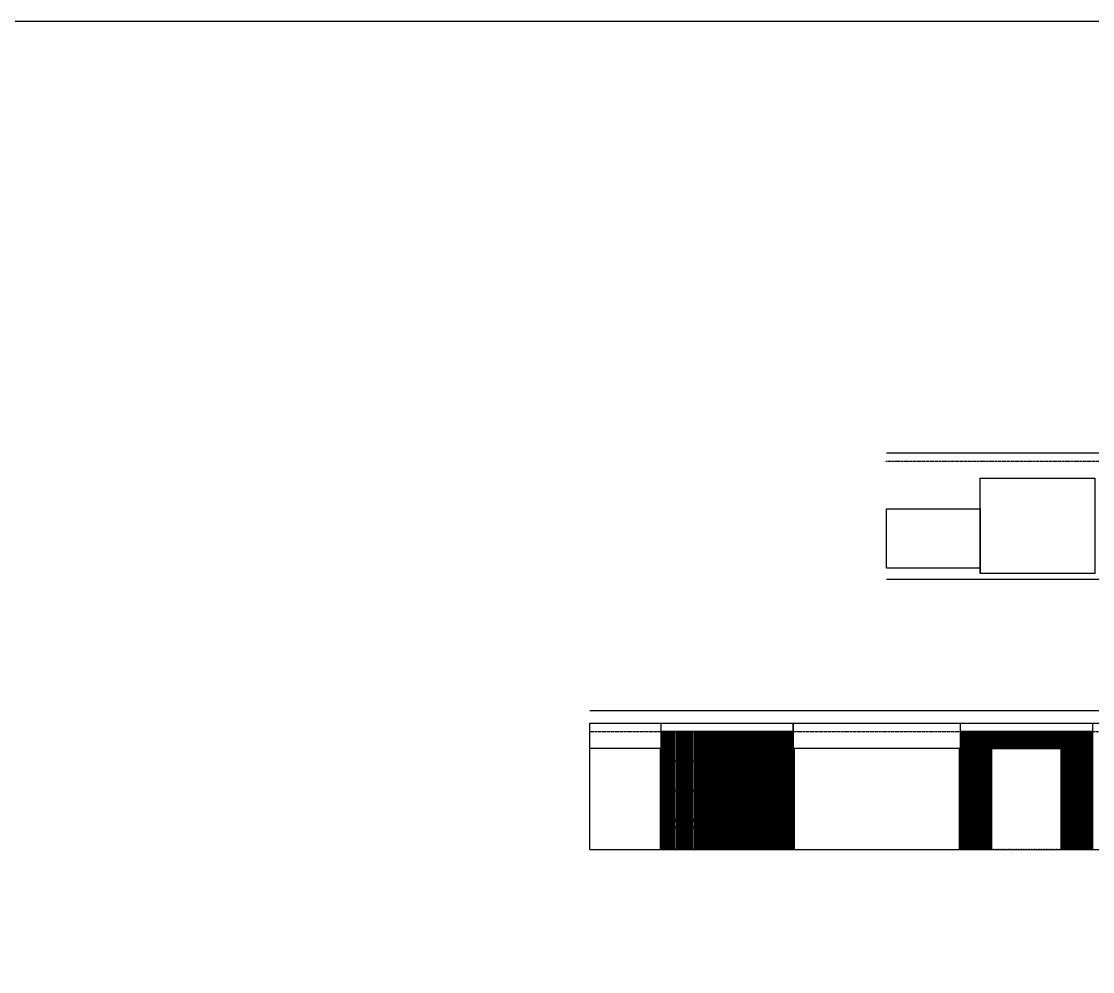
# Model space of a CAD drawing. Header units: millimetres. Extents: x 132785 to 150483, y 90225 to 103753.
# Drawn here: x 143259 to 147080, y 97038 to 100424 of the extents above; entities that cross this region are included whole.
import ezdxf

# ---------------------------------------------------------------- set-up
doc = ezdxf.new("R2010")
doc.units = ezdxf.units.MM
doc.linetypes.add('DOT', pattern=[6.35, 0, -6.35])

# ---------------------------------------------------------------- blocks, each defined once
blk = doc.blocks.new('jıo')
at = {"color": 44}
for p, q in [((145541.2, 98569.7), (145541.2, 98989.7)), ((145544.2, 98569.7), (145544.2, 98989.7))]:
    blk.add_line(p, q, dxfattribs=at)
at = {"color": 252}
for p, q in [((145544.2, 98885.7), (145550.2, 98885.7)), ((145544.2, 98883.7), (145550.2, 98883.7)), ((145553.2, 98885.7), (145559.2, 98885.7)), ((145553.2, 98883.7), (145559.2, 98883.7)), ((145562.2, 98885.7), (145568.2, 98885.7)), ((145562.2, 98883.7), (145568.2, 98883.7)), ((145571.2, 98885.7), (145577.2, 98885.7)), ((145571.2, 98883.7), (145577.2, 98883.7)), ((145580.2, 98885.7), (145586.2, 98885.7)), ((145580.2, 98883.7), (145586.2, 98883.7)), ((145589.2, 98885.7), (145595.2, 98885.7)), ((145589.2, 98883.7), (145595.2, 98883.7)), ((145598.2, 98885.7), (145604.2, 98885.7)), ((145598.2, 98883.7), (145604.2, 98883.7)), ((145607.2, 98885.7), (145613.2, 98885.7)), ((145607.2, 98883.7), (145613.2, 98883.7)), ((145616.2, 98885.7), (145622.2, 98885.7)), ((145616.2, 98883.7), (145622.2, 98883.7)), ((145625.2, 98885.7), (145631.2, 98885.7)), ((145625.2, 98883.7), (145631.2, 98883.7)), ((145634.2, 98885.7), (145640.2, 98885.7)), ((145634.2, 98883.7), (145640.2, 98883.7)), ((145643.2, 98885.7), (145649.2, 98885.7)), ((145643.2, 98883.7), (145649.2, 98883.7)), ((145652.2, 98885.7), (145658.2, 98885.7)), ((145652.2, 98883.7), (145658.2, 98883.7)), ((145661.2, 98885.7), (145667.2, 98885.7)), ((145661.2, 98883.7), (145667.2, 98883.7)), ((145670.2, 98885.7), (145676.2, 98885.7)), ((145670.2, 98883.7), (145676.2, 98883.7)), ((145679.2, 98885.7), (145685.2, 98885.7)), ((145679.2, 98883.7), (145685.2, 98883.7)), ((145688.2, 98885.7), (145694.2, 98885.7)), ((145688.2, 98883.7), (145694.2, 98883.7)), ((145697.2, 98885.7), (145703.2, 98885.7)), ((145697.2, 98883.7), (145703.2, 98883.7)), ((145706.2, 98885.7), (145712.2, 98885.7)), ((145706.2, 98883.7), (145712.2, 98883.7)), ((145715.2, 98885.7), (145721.2, 98885.7)), ((145715.2, 98883.7), (145721.2, 98883.7)), ((145724.2, 98885.7), (145730.2, 98885.7)), ((145724.2, 98883.7), (145730.2, 98883.7)), ((145733.2, 98885.7), (145739.2, 98885.7)), ((145733.2, 98883.7), (145739.2, 98883.7)), ((145742.2, 98885.7), (145748.2, 98885.7)), ((145742.2, 98883.7), (145748.2, 98883.7)), ((145751.2, 98885.7), (145757.2, 98885.7)), ((145751.2, 98883.7), (145757.2, 98883.7)), ((145760.2, 98885.7), (145766.2, 98885.7)), ((145760.2, 98883.7), (145766.2, 98883.7)), ((145769.2, 98885.7), (145775.2, 98885.7)), ((145769.2, 98883.7), (145775.2, 98883.7)), ((145778.2, 98885.7), (145784.2, 98885.7)), ((145778.2, 98883.7), (145784.2, 98883.7)), ((145787.2, 98885.7), (145793.2, 98885.7)), ((145787.2, 98883.7), (145793.2, 98883.7)), ((145796.2, 98885.7), (145802.2, 98885.7)), ((145796.2, 98883.7), (145802.2, 98883.7)), ((145805.2, 98885.7), (145811.2, 98885.7)), ((145805.2, 98883.7), (145811.2, 98883.7)), ((145814.2, 98885.7), (145820.2, 98885.7)), ((145814.2, 98883.7), (145820.2, 98883.7)), ((145823.2, 98885.7), (145829.2, 98885.7)), ((145823.2, 98883.7), (145829.2, 98883.7)), ((145832.2, 98885.7), (145838.2, 98885.7)), ((145832.2, 98883.7), (145838.2, 98883.7)), ((145841.2, 98885.7), (145847.2, 98885.7)), ((145841.2, 98883.7), (145847.2, 98883.7)), ((145850.2, 98885.7), (145856.2, 98885.7)), ((145850.2, 98883.7), (145856.2, 98883.7)), ((145859.2, 98885.7), (145865.2, 98885.7)), ((145859.2, 98883.7), (145865.2, 98883.7)), ((145868.2, 98885.7), (145874.2, 98885.7)), ((145868.2, 98883.7), (145874.2, 98883.7)), ((145877.2, 98885.7), (145883.2, 98885.7)), ((145877.2, 98883.7), (145883.2, 98883.7)), ((145886.2, 98885.7), (145892.2, 98885.7)), ((145886.2, 98883.7), (145892.2, 98883.7)), ((145895.2, 98885.7), (145901.2, 98885.7)), ((145895.2, 98883.7), (145901.2, 98883.7)), ((145904.2, 98885.7), (145910.2, 98885.7)), ((145904.2, 98883.7), (145910.2, 98883.7)), ((145913.2, 98885.7), (145919.2, 98885.7)), ((145913.2, 98883.7), (145919.2, 98883.7)), ((145922.2, 98885.7), (145928.2, 98885.7)), ((145922.2, 98883.7), (145928.2, 98883.7)), ((145931.2, 98885.7), (145937.2, 98885.7)), ((145931.2, 98883.7), (145937.2, 98883.7)), ((145940.2, 98885.7), (145946.2, 98885.7)), ((145940.2, 98883.7), (145946.2, 98883.7)), ((145949.2, 98885.7), (145955.2, 98885.7)), ((145949.2, 98883.7), (145955.2, 98883.7)), ((145958.2, 98885.7), (145964.2, 98885.7)), ((145958.2, 98883.7), (145964.2, 98883.7)), ((145967.2, 98885.7), (145973.2, 98885.7)), ((145967.2, 98883.7), (145973.2, 98883.7)), ((145976.2, 98885.7), (145982.2, 98885.7)), ((145976.2, 98883.7), (145982.2, 98883.7)), ((145985.2, 98885.7), (145991.2, 98885.7)), ((145985.2, 98883.7), (145991.2, 98883.7)), ((145994.2, 98885.7), (146000.2, 98885.7)), ((145994.2, 98883.7), (146000.2, 98883.7)), ((146003.2, 98885.7), (146009.2, 98885.7)), ((146003.2, 98883.7), (146009.2, 98883.7)), ((145544.2, 98780.7), (145550.2, 98780.7)), ((145544.2, 98778.7), (145550.2, 98778.7)), ((145553.2, 98780.7), (145559.2, 98780.7)), ((145553.2, 98778.7), (145559.2, 98778.7)), ((145562.2, 98780.7), (145568.2, 98780.7)), ((145562.2, 98778.7), (145568.2, 98778.7)), ((145571.2, 98780.7), (145577.2, 98780.7)), ((145571.2, 98778.7), (145577.2, 98778.7)), ((145580.2, 98780.7), (145586.2, 98780.7)), ((145580.2, 98778.7), (145586.2, 98778.7)), ((145589.2, 98780.7), (145595.2, 98780.7)), ((145589.2, 98778.7), (145595.2, 98778.7)), ((145598.2, 98780.7), (145604.2, 98780.7)), ((145598.2, 98778.7), (145604.2, 98778.7)), ((145607.2, 98780.7), (145613.2, 98780.7)), ((145607.2, 98778.7), (145613.2, 98778.7)), ((145616.2, 98780.7), (145622.2, 98780.7)), ((145616.2, 98778.7), (145622.2, 98778.7)), ((145625.2, 98780.7), (145631.2, 98780.7)), ((145625.2, 98778.7), (145631.2, 98778.7)), ((145634.2, 98780.7), (145640.2, 98780.7)), ((145634.2, 98778.7), (145640.2, 98778.7)), ((145643.2, 98780.7), (145649.2, 98780.7)), ((145643.2, 98778.7), (145649.2, 98778.7)), ((145652.2, 98780.7), (145658.2, 98780.7)), ((145652.2, 98778.7), (145658.2, 98778.7)), ((145661.2, 98780.7), (145667.2, 98780.7)), ((145661.2, 98778.7), (145667.2, 98778.7)), ((145670.2, 98780.7), (145676.2, 98780.7)), ((145670.2, 98778.7), (145676.2, 98778.7)), ((145679.2, 98780.7), (145685.2, 98780.7)), ((145679.2, 98778.7), (145685.2, 98778.7)), ((145688.2, 98780.7), (145694.2, 98780.7)), ((145688.2, 98778.7), (145694.2, 98778.7)), ((145697.2, 98780.7), (145703.2, 98780.7)), ((145697.2, 98778.7), (145703.2, 98778.7)), ((145706.2, 98780.7), (145712.2, 98780.7)), ((145706.2, 98778.7), (145712.2, 98778.7)), ((145715.2, 98780.7), (145721.2, 98780.7)), ((145715.2, 98778.7), (145721.2, 98778.7)), ((145724.2, 98780.7), (145730.2, 98780.7)), ((145724.2, 98778.7), (145730.2, 98778.7)), ((145733.2, 98780.7), (145739.2, 98780.7)), ((145733.2, 98778.7), (145739.2, 98778.7)), ((145742.2, 98780.7), (145748.2, 98780.7)), ((145742.2, 98778.7), (145748.2, 98778.7)), ((145751.2, 98780.7), (145757.2, 98780.7)), ((145751.2, 98778.7), (145757.2, 98778.7)), ((145760.2, 98780.7), (145766.2, 98780.7)), ((145760.2, 98778.7), (145766.2, 98778.7)), ((145769.2, 98780.7), (145775.2, 98780.7)), ((145769.2, 98778.7), (145775.2, 98778.7)), ((145778.2, 98780.7), (145784.2, 98780.7)), ((145778.2, 98778.7), (145784.2, 98778.7)), ((145787.2, 98780.7), (145793.2, 98780.7)), ((145787.2, 98778.7), (145793.2, 98778.7)), ((145796.2, 98780.7), (145802.2, 98780.7)), ((145796.2, 98778.7), (145802.2, 98778.7)), ((145805.2, 98780.7), (145811.2, 98780.7)), ((145805.2, 98778.7), (145811.2, 98778.7)), ((145814.2, 98780.7), (145820.2, 98780.7)), ((145814.2, 98778.7), (145820.2, 98778.7)), ((145823.2, 98780.7), (145829.2, 98780.7)), ((145823.2, 98778.7), (145829.2, 98778.7)), ((145832.2, 98780.7), (145838.2, 98780.7)), ((145832.2, 98778.7), (145838.2, 98778.7)), ((145841.2, 98780.7), (145847.2, 98780.7)), ((145841.2, 98778.7), (145847.2, 98778.7)), ((145850.2, 98780.7), (145856.2, 98780.7)), ((145850.2, 98778.7), (145856.2, 98778.7)), ((145859.2, 98780.7), (145865.2, 98780.7)), ((145859.2, 98778.7), (145865.2, 98778.7)), ((145868.2, 98780.7), (145874.2, 98780.7)), ((145868.2, 98778.7), (145874.2, 98778.7)), ((145877.2, 98780.7), (145883.2, 98780.7)), ((145877.2, 98778.7), (145883.2, 98778.7)), ((145886.2, 98780.7), (145892.2, 98780.7)), ((145886.2, 98778.7), (145892.2, 98778.7)), ((145895.2, 98780.7), (145901.2, 98780.7)), ((145895.2, 98778.7), (145901.2, 98778.7)), ((145904.2, 98780.7), (145910.2, 98780.7)), ((145904.2, 98778.7), (145910.2, 98778.7)), ((145913.2, 98780.7), (145919.2, 98780.7)), ((145913.2, 98778.7), (145919.2, 98778.7)), ((145922.2, 98780.7), (145928.2, 98780.7)), ((145922.2, 98778.7), (145928.2, 98778.7)), ((145931.2, 98780.7), (145937.2, 98780.7)), ((145931.2, 98778.7), (145937.2, 98778.7)), ((145940.2, 98780.7), (145946.2, 98780.7)), ((145940.2, 98778.7), (145946.2, 98778.7)), ((145949.2, 98780.7), (145955.2, 98780.7)), ((145949.2, 98778.7), (145955.2, 98778.7)), ((145958.2, 98780.7), (145964.2, 98780.7)), ((145958.2, 98778.7), (145964.2, 98778.7)), ((145967.2, 98780.7), (145973.2, 98780.7)), ((145967.2, 98778.7), (145973.2, 98778.7)), ((145976.2, 98780.7), (145982.2, 98780.7)), ((145976.2, 98778.7), (145982.2, 98778.7)), ((145985.2, 98780.7), (145991.2, 98780.7)), ((145985.2, 98778.7), (145991.2, 98778.7)), ((145994.2, 98780.7), (146000.2, 98780.7)), ((145994.2, 98778.7), (146000.2, 98778.7)), ((146003.2, 98780.7), (146009.2, 98780.7)), ((146003.2, 98778.7), (146009.2, 98778.7)), ((145544.2, 98675.7), (145550.2, 98675.7)), ((145544.2, 98673.7), (145550.2, 98673.7)), ((145553.2, 98675.7), (145559.2, 98675.7)), ((145553.2, 98673.7), (145559.2, 98673.7)), ((145562.2, 98675.7), (145568.2, 98675.7)), ((145562.2, 98673.7), (145568.2, 98673.7)), ((145571.2, 98675.7), (145577.2, 98675.7)), ((145571.2, 98673.7), (145577.2, 98673.7)), ((145580.2, 98675.7), (145586.2, 98675.7)), ((145580.2, 98673.7), (145586.2, 98673.7)), ((145589.2, 98675.7), (145595.2, 98675.7)), ((145589.2, 98673.7), (145595.2, 98673.7)), ((145598.2, 98675.7), (145604.2, 98675.7)), ((145598.2, 98673.7), (145604.2, 98673.7)), ((145607.2, 98675.7), (145613.2, 98675.7)), ((145607.2, 98673.7), (145613.2, 98673.7)), ((145616.2, 98675.7), (145622.2, 98675.7)), ((145616.2, 98673.7), (145622.2, 98673.7)), ((145625.2, 98675.7), (145631.2, 98675.7)), ((145625.2, 98673.7), (145631.2, 98673.7)), ((145634.2, 98675.7), (145640.2, 98675.7)), ((145634.2, 98673.7), (145640.2, 98673.7)), ((145643.2, 98675.7), (145649.2, 98675.7)), ((145643.2, 98673.7), (145649.2, 98673.7)), ((145652.2, 98675.7), (145658.2, 98675.7)), ((145652.2, 98673.7), (145658.2, 98673.7)), ((145661.2, 98675.7), (145667.2, 98675.7)), ((145661.2, 98673.7), (145667.2, 98673.7)), ((145670.2, 98675.7), (145676.2, 98675.7)), ((145670.2, 98673.7), (145676.2, 98673.7)), ((145679.2, 98675.7), (145685.2, 98675.7)), ((145679.2, 98673.7), (145685.2, 98673.7)), ((145688.2, 98675.7), (145694.2, 98675.7)), ((145688.2, 98673.7), (145694.2, 98673.7)), ((145697.2, 98675.7), (145703.2, 98675.7)), ((145697.2, 98673.7), (145703.2, 98673.7)), ((145706.2, 98675.7), (145712.2, 98675.7)), ((145706.2, 98673.7), (145712.2, 98673.7)), ((145715.2, 98675.7), (145721.2, 98675.7)), ((145715.2, 98673.7), (145721.2, 98673.7)), ((145724.2, 98675.7), (145730.2, 98675.7)), ((145724.2, 98673.7), (145730.2, 98673.7)), ((145733.2, 98675.7), (145739.2, 98675.7)), ((145733.2, 98673.7), (145739.2, 98673.7)), ((145742.2, 98675.7), (145748.2, 98675.7)), ((145742.2, 98673.7), (145748.2, 98673.7)), ((145751.2, 98675.7), (145757.2, 98675.7)), ((145751.2, 98673.7), (145757.2, 98673.7)), ((145760.2, 98675.7), (145766.2, 98675.7)), ((145760.2, 98673.7), (145766.2, 98673.7)), ((145769.2, 98675.7), (145775.2, 98675.7)), ((145769.2, 98673.7), (145775.2, 98673.7)), ((145778.2, 98675.7), (145784.2, 98675.7)), ((145778.2, 98673.7), (145784.2, 98673.7)), ((145787.2, 98675.7), (145793.2, 98675.7)), ((145787.2, 98673.7), (145793.2, 98673.7)), ((145796.2, 98675.7), (145802.2, 98675.7)), ((145796.2, 98673.7), (145802.2, 98673.7)), ((145805.2, 98675.7), (145811.2, 98675.7)), ((145805.2, 98673.7), (145811.2, 98673.7)), ((145814.2, 98675.7), (145820.2, 98675.7)), ((145814.2, 98673.7), (145820.2, 98673.7)), ((145823.2, 98675.7), (145829.2, 98675.7)), ((145823.2, 98673.7), (145829.2, 98673.7)), ((145832.2, 98675.7), (145838.2, 98675.7)), ((145832.2, 98673.7), (145838.2, 98673.7)), ((145841.2, 98675.7), (145847.2, 98675.7)), ((145841.2, 98673.7), (145847.2, 98673.7)), ((145850.2, 98675.7), (145856.2, 98675.7)), ((145850.2, 98673.7), (145856.2, 98673.7)), ((145859.2, 98675.7), (145865.2, 98675.7)), ((145859.2, 98673.7), (145865.2, 98673.7)), ((145868.2, 98675.7), (145874.2, 98675.7)), ((145868.2, 98673.7), (145874.2, 98673.7)), ((145877.2, 98675.7), (145883.2, 98675.7)), ((145877.2, 98673.7), (145883.2, 98673.7)), ((145886.2, 98675.7), (145892.2, 98675.7)), ((145886.2, 98673.7), (145892.2, 98673.7)), ((145895.2, 98675.7), (145901.2, 98675.7)), ((145895.2, 98673.7), (145901.2, 98673.7)), ((145904.2, 98675.7), (145910.2, 98675.7)), ((145904.2, 98673.7), (145910.2, 98673.7)), ((145913.2, 98675.7), (145919.2, 98675.7)), ((145913.2, 98673.7), (145919.2, 98673.7)), ((145922.2, 98675.7), (145928.2, 98675.7)), ((145922.2, 98673.7), (145928.2, 98673.7)), ((145931.2, 98675.7), (145937.2, 98675.7)), ((145931.2, 98673.7), (145937.2, 98673.7)), ((145940.2, 98675.7), (145946.2, 98675.7)), ((145940.2, 98673.7), (145946.2, 98673.7)), ((145949.2, 98675.7), (145955.2, 98675.7)), ((145949.2, 98673.7), (145955.2, 98673.7)), ((145958.2, 98675.7), (145964.2, 98675.7)), ((145958.2, 98673.7), (145964.2, 98673.7)), ((145967.2, 98675.7), (145973.2, 98675.7)), ((145967.2, 98673.7), (145973.2, 98673.7)), ((145976.2, 98675.7), (145982.2, 98675.7)), ((145976.2, 98673.7), (145982.2, 98673.7)), ((145985.2, 98675.7), (145991.2, 98675.7)), ((145985.2, 98673.7), (145991.2, 98673.7)), ((145994.2, 98675.7), (146000.2, 98675.7)), ((145994.2, 98673.7), (146000.2, 98673.7)), ((146003.2, 98675.7), (146009.2, 98675.7)), ((146003.2, 98673.7), (146009.2, 98673.7))]:
    blk.add_line(p, q, dxfattribs=at)
at = {"color": 44}
for points in [[(145541.2, 99019.7), (146012.2, 99019.7), (146012.2, 98989.7), (145541.2, 98989.7)], [(145541.2, 98989.7), (145544.2, 98989.7), (145544.2, 98569.7), (145541.2, 98569.7)], [(145550.2, 98989.7), (145553.2, 98989.7), (145553.2, 98569.7), (145550.2, 98569.7)], [(145559.2, 98989.7), (145562.2, 98989.7), (145562.2, 98569.7), (145559.2, 98569.7)], [(145568.2, 98989.7), (145571.2, 98989.7), (145571.2, 98569.7), (145568.2, 98569.7)], [(145577.2, 98989.7), (145580.2, 98989.7), (145580.2, 98569.7), (145577.2, 98569.7)], [(145586.2, 98989.7), (145589.2, 98989.7), (145589.2, 98569.7), (145586.2, 98569.7)], [(145595.2, 98989.7), (145598.2, 98989.7), (145598.2, 98569.7), (145595.2, 98569.7)], [(145604.2, 98989.7), (145607.2, 98989.7), (145607.2, 98569.7), (145604.2, 98569.7)], [(145613.2, 98989.7), (145616.2, 98989.7), (145616.2, 98569.7), (145613.2, 98569.7)], [(145622.2, 98989.7), (145625.2, 98989.7), (145625.2, 98569.7), (145622.2, 98569.7)], [(145631.2, 98989.7), (145634.2, 98989.7), (145634.2, 98569.7), (145631.2, 98569.7)], [(145640.2, 98989.7), (145643.2, 98989.7), (145643.2, 98569.7), (145640.2, 98569.7)], [(145649.2, 98989.7), (145652.2, 98989.7), (145652.2, 98569.7), (145649.2, 98569.7)], [(145658.2, 98989.7), (145661.2, 98989.7), (145661.2, 98569.7), (145658.2, 98569.7)], [(145667.2, 98989.7), (145670.2, 98989.7), (145670.2, 98569.7), (145667.2, 98569.7)], [(145676.2, 98989.7), (145679.2, 98989.7), (145679.2, 98569.7), (145676.2, 98569.7)], [(145685.2, 98989.7), (145688.2, 98989.7), (145688.2, 98569.7), (145685.2, 98569.7)], [(145694.2, 98989.7), (145697.2, 98989.7), (145697.2, 98569.7), (145694.2, 98569.7)], [(145703.2, 98989.7), (145706.2, 98989.7), (145706.2, 98569.7), (145703.2, 98569.7)], [(145712.2, 98989.7), (145715.2, 98989.7), (145715.2, 98569.7), (145712.2, 98569.7)], [(145721.2, 98989.7), (145724.2, 98989.7), (145724.2, 98569.7), (145721.2, 98569.7)], [(145730.2, 98989.7), (145733.2, 98989.7), (145733.2, 98569.7), (145730.2, 98569.7)], [(145739.2, 98989.7), (145742.2, 98989.7), (145742.2, 98569.7), (145739.2, 98569.7)], [(145748.2, 98989.7), (145751.2, 98989.7), (145751.2, 98569.7), (145748.2, 98569.7)], [(145757.2, 98989.7), (145760.2, 98989.7), (145760.2, 98569.7), (145757.2, 98569.7)], [(145766.2, 98989.7), (145769.2, 98989.7), (145769.2, 98569.7), (145766.2, 98569.7)], [(145784.2, 98989.7), (145787.2, 98989.7), (145787.2, 98569.7), (145784.2, 98569.7)], [(145793.2, 98989.7), (145796.2, 98989.7), (145796.2, 98569.7), (145793.2, 98569.7)], [(145802.2, 98989.7), (145805.2, 98989.7), (145805.2, 98569.7), (145802.2, 98569.7)], [(145811.2, 98989.7), (145814.2, 98989.7), (145814.2, 98569.7), (145811.2, 98569.7)], [(145820.2, 98989.7), (145823.2, 98989.7), (145823.2, 98569.7), (145820.2, 98569.7)], [(145829.2, 98989.7), (145832.2, 98989.7), (145832.2, 98569.7), (145829.2, 98569.7)], [(145838.2, 98989.7), (145841.2, 98989.7), (145841.2, 98569.7), (145838.2, 98569.7)], [(145847.2, 98989.7), (145850.2, 98989.7), (145850.2, 98569.7), (145847.2, 98569.7)], [(145856.2, 98989.7), (145859.2, 98989.7), (145859.2, 98569.7), (145856.2, 98569.7)], [(145865.2, 98989.7), (145868.2, 98989.7), (145868.2, 98569.7), (145865.2, 98569.7)], [(145874.2, 98989.7), (145877.2, 98989.7), (145877.2, 98569.7), (145874.2, 98569.7)], [(145883.2, 98989.7), (145886.2, 98989.7), (145886.2, 98569.7), (145883.2, 98569.7)], [(145892.2, 98989.7), (145895.2, 98989.7), (145895.2, 98569.7), (145892.2, 98569.7)], [(145901.2, 98989.7), (145904.2, 98989.7), (145904.2, 98569.7), (145901.2, 98569.7)], [(145910.2, 98989.7), (145913.2, 98989.7), (145913.2, 98569.7), (145910.2, 98569.7)], [(145919.2, 98989.7), (145922.2, 98989.7), (145922.2, 98569.7), (145919.2, 98569.7)], [(145928.2, 98989.7), (145931.2, 98989.7), (145931.2, 98569.7), (145928.2, 98569.7)], [(145937.2, 98989.7), (145940.2, 98989.7), (145940.2, 98569.7), (145937.2, 98569.7)], [(145946.2, 98989.7), (145949.2, 98989.7), (145949.2, 98569.7), (145946.2, 98569.7)], [(145955.2, 98989.7), (145958.2, 98989.7), (145958.2, 98569.7), (145955.2, 98569.7)], [(145964.2, 98989.7), (145967.2, 98989.7), (145967.2, 98569.7), (145964.2, 98569.7)], [(145973.2, 98989.7), (145976.2, 98989.7), (145976.2, 98569.7), (145973.2, 98569.7)], [(145982.2, 98989.7), (145985.2, 98989.7), (145985.2, 98569.7), (145982.2, 98569.7)], [(145991.2, 98989.7), (145994.2, 98989.7), (145994.2, 98569.7), (145991.2, 98569.7)], [(146000.2, 98989.7), (146003.2, 98989.7), (146003.2, 98569.7), (146000.2, 98569.7)], [(146009.2, 98989.7), (146012.2, 98989.7), (146012.2, 98569.7), (146009.2, 98569.7)]]:
    blk.add_lwpolyline(points, close=True, dxfattribs=at)
blk.add_lwpolyline([(145778.2, 98989.7), (145778.2, 98569.7), (145775.2, 98569.7), (145775.2, 98989.7), (145778.2, 98989.7)], dxfattribs=at)
blk = doc.blocks.new('lpğ')
at = {"color": 141}
for p, q in [((146954.7, 97704.2), (146954.7, 97724.2)), ((146954.7, 97724.2), (147066.7, 97724.2)), ((146954.7, 97723.6), (147066.7, 97723.6)), ((146955.3, 97704.2), (146955.3, 97724.2)), ((147066.1, 97704.2), (147066.1, 97724.2)), ((147066.7, 97704.2), (147066.7, 97724.2)), ((146854.7, 97684.2), (146854.7, 97704.2)), ((146946.7, 97704.2), (146854.7, 97704.2)), ((146946.7, 97703.6), (146854.7, 97703.6)), ((146855.3, 97684.2), (146855.3, 97704.2)), ((146946.1, 97684.2), (146946.1, 97704.2)), ((146946.7, 97684.2), (146946.7, 97704.2)), ((147074.7, 97694.2), (147074.7, 97714.2)), ((147074.7, 97714.2), (147146.7, 97714.2)), ((147074.7, 97713.6), (147146.7, 97713.6)), ((147075.3, 97694.2), (147075.3, 97714.2)), ((147146.1, 97694.2), (147146.1, 97714.2)), ((147146.7, 97694.2), (147146.7, 97714.2)), ((147154.7, 97684.2), (147154.7, 97714.2)), ((147154.7, 97714.2), (147256.7, 97714.2)), ((147154.7, 97713.6), (147256.7, 97713.6)), ((147155.3, 97684.2), (147155.3, 97714.2)), ((147256.1, 97684.2), (147256.1, 97714.2)), ((147256.7, 97684.2), (147256.7, 97714.2))]:
    blk.add_line(p, q, dxfattribs=at)
for p, q in [((146850.7, 97684.2), (146950.7, 97684.2)), ((146850.7, 97684.2), (146950.7, 97684.2)), ((146850.7, 97682.2), (146850.7, 97684.2)), ((146850.7, 97684.2), (146854.7, 97684.2)), ((146950.7, 97684.2), (146946.7, 97684.2)), ((146950.7, 97704.2), (147070.7, 97704.2)), ((146950.7, 97684.2), (146950.7, 97704.2)), ((146950.7, 97704.2), (147070.7, 97704.2)), ((146952.7, 97682.2), (146952.7, 97702.2)), ((146952.7, 97702.2), (147068.7, 97702.2)), ((146969.6, 97702.2), (146969.6, 97604.8)), ((146971.6, 97702.2), (146971.6, 97604.8)), ((146993.5, 97702.2), (146993.5, 97604.8)), ((146995.5, 97702.2), (146995.5, 97604.8)), ((146999.1, 97702.2), (146999.1, 97604.8)), ((147001.1, 97702.2), (147001.1, 97604.8)), ((147009.7, 97702.2), (147009.7, 97604.8)), ((147011.7, 97702.2), (147011.7, 97604.8)), ((147044.4, 97702.2), (147044.4, 97604.8)), ((147046.4, 97702.2), (147046.4, 97604.8)), ((147049.9, 97702.2), (147049.9, 97604.8)), ((147051.9, 97702.2), (147051.9, 97604.8)), ((147060.6, 97702.2), (147060.6, 97604.8)), ((147062.6, 97702.2), (147062.6, 97604.8)), ((147068.7, 97702.2), (147068.7, 97692.2)), ((147068.7, 97692.2), (147148.7, 97692.2)), ((147070.7, 97704.2), (147070.7, 97694.2)), ((147070.7, 97699.2), (147070.7, 97694.2)), ((147070.7, 97694.2), (147150.7, 97694.2)), ((147070.7, 97694.2), (147074.7, 97694.2)), ((147086.1, 97692.2), (147086.1, 97604.8)), ((147088.1, 97692.2), (147088.1, 97604.8)), ((147107.7, 97692.2), (147107.7, 97604.8)), ((147109.7, 97692.2), (147109.7, 97604.8)), ((147125, 97692.2), (147125, 97604.8)), ((147127, 97692.2), (147127, 97604.8)), ((147133.6, 97692.2), (147133.6, 97604.8)), ((147135.6, 97692.2), (147135.6, 97604.8)), ((147150.7, 97694.2), (147146.7, 97694.2)), ((147148.7, 97692.2), (147148.7, 97682.2)), ((147150.7, 97694.2), (147150.7, 97684.2)), ((147150.7, 97684.2), (147260.7, 97684.2)), ((147150.7, 97684.2), (147154.7, 97684.2)), ((147260.7, 97684.2), (147256.7, 97684.2)), ((147260.7, 97682.2), (147260.7, 97684.2)), ((146850.7, 97682.2), (146952.7, 97682.2)), ((146858.8, 97682.2), (146858.8, 97604.8)), ((146860.8, 97682.2), (146860.8, 97604.8)), ((146888.4, 97682.2), (146888.4, 97604.8)), ((146890.4, 97682.2), (146890.4, 97604.8)), ((146901.7, 97682.2), (146901.7, 97604.8)), ((146903.7, 97682.2), (146903.7, 97604.8)), ((146909.8, 97682.2), (146909.8, 97604.8)), ((146911.8, 97682.2), (146911.8, 97604.8)), ((146928.9, 97682.2), (146928.9, 97604.8)), ((146930.9, 97682.2), (146930.9, 97604.8)), ((146942.2, 97682.2), (146942.2, 97604.8)), ((146944.2, 97682.2), (146944.2, 97604.8)), ((147148.7, 97682.2), (147260.7, 97682.2)), ((147167, 97682.2), (147167, 97604.8)), ((147169, 97682.2), (147169, 97604.8)), ((147196.6, 97682.2), (147196.6, 97604.8)), ((147198.6, 97682.2), (147198.6, 97604.8)), ((147209.9, 97682.2), (147209.9, 97604.8)), ((147211.9, 97682.2), (147211.9, 97604.8)), ((147217.9, 97682.2), (147217.9, 97604.8)), ((147219.9, 97682.2), (147219.9, 97604.8)), ((147237.1, 97682.2), (147237.1, 97604.8)), ((147239.1, 97682.2), (147239.1, 97604.8)), ((147250.3, 97682.2), (147250.3, 97604.8)), ((147252.3, 97682.2), (147252.3, 97604.8)), ((146850.7, 97604.8), (147260.7, 97604.8)), ((146850.7, 97604.2), (147260.7, 97604.2))]:
    blk.add_line(p, q)
blk.add_lwpolyline([(146850.7, 97604.8), (147260.7, 97604.8), (147260.7, 97604.2), (146850.7, 97604.2)], close=True)

msp = doc.modelspace()

# ---------------------------------------------------------------- linework, layer by layer
for p, q in [((146345.201, 98886.7), (148145.201, 98886.7)), ((146345.201, 98686.7), (146679.201, 98686.7)), ((146345.201, 98476.7), (146345.201, 98686.7)), ((146345.201, 98686.7), (146679.201, 98686.7)), ((146679.201, 98686.7), (146679.201, 98456.7)), ((146345.201, 98476.7), (146679.201, 98476.7)), ((146345.201, 98436.7), (148145.201, 98436.7)), ((146679.201, 98436.7), (147088.201, 98436.7)), ((145286.201, 97968.214), (148397.201, 97968.214)), ((145286.201, 97473.214), (145286.201, 97923.214)), ((145286.201, 97923.214), (148397.201, 97923.214)), ((145541.201, 97893.214), (145541.201, 97923.214)), ((146345.201, 97923.214), (148145.201, 97923.214)), ((145538.201, 97833.214), (145286.201, 97833.214)), ((145538.201, 97473.214), (145538.201, 97833.214)), ((146016.201, 97473.214), (146016.201, 97833.214)), ((146605.201, 97833.214), (146016.201, 97833.214)), ((146605.201, 97473.214), (146605.201, 97833.214)), ((146718.701, 97833.214), (146968.701, 97833.214)), ((146718.701, 97833.214), (146718.701, 97473.214)), ((146968.701, 97833.214), (146968.701, 97473.214)), ((145286.201, 97473.214), (145286.201, 97781.482)), ((145286.201, 97473.214), (148397.201, 97473.214))]:
    msp.add_line(p, q)
at = {"color": 253, "linetype": 'DOT'}
for p, q in [((146345.201, 98856.7), (148145.201, 98856.7)), ((145286.201, 97893.214), (148397.201, 97893.214))]:
    msp.add_line(p, q, dxfattribs=at)
at = {"color": 44}
for p, q in [((146012.201, 97893.214), (146012.201, 97923.214)), ((146608.201, 97473.214), (146608.201, 97893.214)), ((146611.201, 97473.214), (146611.201, 97893.214))]:
    msp.add_line(p, q, dxfattribs=at)
at = {"color": 252}
for p, q in [((146611.201, 97789.214), (146617.201, 97789.214)), ((146611.201, 97787.214), (146617.201, 97787.214)), ((146620.201, 97789.214), (146626.201, 97789.214)), ((146620.201, 97787.214), (146626.201, 97787.214)), ((146629.201, 97789.214), (146635.201, 97789.214)), ((146629.201, 97787.214), (146635.201, 97787.214)), ((146638.201, 97789.214), (146644.201, 97789.214)), ((146638.201, 97787.214), (146644.201, 97787.214)), ((146647.201, 97789.214), (146653.201, 97789.214)), ((146647.201, 97787.214), (146653.201, 97787.214)), ((146656.201, 97789.214), (146662.201, 97789.214)), ((146656.201, 97787.214), (146662.201, 97787.214)), ((146665.201, 97789.214), (146671.201, 97789.214)), ((146665.201, 97787.214), (146671.201, 97787.214)), ((146674.201, 97789.214), (146680.201, 97789.214)), ((146674.201, 97787.214), (146680.201, 97787.214)), ((146683.201, 97789.214), (146689.201, 97789.214)), ((146683.201, 97787.214), (146689.201, 97787.214)), ((146692.201, 97789.214), (146698.201, 97789.214)), ((146692.201, 97787.214), (146698.201, 97787.214)), ((146701.201, 97789.214), (146707.201, 97789.214)), ((146701.201, 97787.214), (146707.201, 97787.214)), ((146710.201, 97789.214), (146716.201, 97789.214)), ((146710.201, 97787.214), (146716.201, 97787.214)), ((146971.201, 97789.214), (146977.201, 97789.214)), ((146971.201, 97787.214), (146977.201, 97787.214)), ((146980.201, 97789.214), (146986.201, 97789.214)), ((146980.201, 97787.214), (146986.201, 97787.214)), ((146989.201, 97789.214), (146995.201, 97789.214)), ((146989.201, 97787.214), (146995.201, 97787.214)), ((146998.201, 97789.214), (147004.201, 97789.214)), ((146998.201, 97787.214), (147004.201, 97787.214)), ((147007.201, 97789.214), (147013.201, 97789.214)), ((147007.201, 97787.214), (147013.201, 97787.214)), ((147016.201, 97789.214), (147022.201, 97789.214)), ((147016.201, 97787.214), (147022.201, 97787.214)), ((147025.201, 97789.214), (147031.201, 97789.214)), ((147025.201, 97787.214), (147031.201, 97787.214)), ((147034.201, 97789.214), (147040.201, 97789.214)), ((147034.201, 97787.214), (147040.201, 97787.214)), ((147043.201, 97789.214), (147049.201, 97789.214)), ((147043.201, 97787.214), (147049.201, 97787.214)), ((147052.201, 97789.214), (147058.201, 97789.214)), ((147052.201, 97787.214), (147058.201, 97787.214)), ((147061.201, 97789.214), (147067.201, 97789.214)), ((147061.201, 97787.214), (147067.201, 97787.214)), ((147070.201, 97789.214), (147076.201, 97789.214)), ((147070.201, 97787.214), (147076.201, 97787.214)), ((146611.201, 97684.214), (146617.201, 97684.214)), ((146620.201, 97684.214), (146626.201, 97684.214)), ((146629.201, 97684.214), (146635.201, 97684.214)), ((146638.201, 97684.214), (146644.201, 97684.214)), ((146647.201, 97684.214), (146653.201, 97684.214)), ((146656.201, 97684.214), (146662.201, 97684.214)), ((146665.201, 97684.214), (146671.201, 97684.214)), ((146674.201, 97684.214), (146680.201, 97684.214)), ((146683.201, 97684.214), (146689.201, 97684.214)), ((146692.201, 97684.214), (146698.201, 97684.214)), ((146701.201, 97684.214), (146707.201, 97684.214)), ((146710.201, 97684.214), (146716.201, 97684.214)), ((146971.201, 97684.214), (146977.201, 97684.214)), ((146980.201, 97684.214), (146986.201, 97684.214)), ((146989.201, 97684.214), (146995.201, 97684.214)), ((146998.201, 97684.214), (147004.201, 97684.214)), ((147007.201, 97684.214), (147013.201, 97684.214)), ((147016.201, 97684.214), (147022.201, 97684.214)), ((147025.201, 97684.214), (147031.201, 97684.214)), ((147034.201, 97684.214), (147040.201, 97684.214)), ((147043.201, 97684.214), (147049.201, 97684.214)), ((147052.201, 97684.214), (147058.201, 97684.214)), ((147061.201, 97684.214), (147067.201, 97684.214)), ((147070.201, 97684.214), (147076.201, 97684.214)), ((146611.201, 97682.214), (146617.201, 97682.214)), ((146620.201, 97682.214), (146626.201, 97682.214)), ((146629.201, 97682.214), (146635.201, 97682.214)), ((146638.201, 97682.214), (146644.201, 97682.214)), ((146647.201, 97682.214), (146653.201, 97682.214)), ((146656.201, 97682.214), (146662.201, 97682.214)), ((146665.201, 97682.214), (146671.201, 97682.214)), ((146674.201, 97682.214), (146680.201, 97682.214)), ((146683.201, 97682.214), (146689.201, 97682.214)), ((146692.201, 97682.214), (146698.201, 97682.214)), ((146701.201, 97682.214), (146707.201, 97682.214)), ((146710.201, 97682.214), (146716.201, 97682.214)), ((146971.201, 97682.214), (146977.201, 97682.214)), ((146980.201, 97682.214), (146986.201, 97682.214)), ((146989.201, 97682.214), (146995.201, 97682.214)), ((146998.201, 97682.214), (147004.201, 97682.214)), ((147007.201, 97682.214), (147013.201, 97682.214)), ((147016.201, 97682.214), (147022.201, 97682.214)), ((147025.201, 97682.214), (147031.201, 97682.214)), ((147034.201, 97682.214), (147040.201, 97682.214)), ((147043.201, 97682.214), (147049.201, 97682.214)), ((147052.201, 97682.214), (147058.201, 97682.214)), ((147061.201, 97682.214), (147067.201, 97682.214)), ((147070.201, 97682.214), (147076.201, 97682.214)), ((146611.201, 97579.214), (146617.201, 97579.214)), ((146611.201, 97577.214), (146617.201, 97577.214)), ((146620.201, 97579.214), (146626.201, 97579.214)), ((146620.201, 97577.214), (146626.201, 97577.214)), ((146629.201, 97579.214), (146635.201, 97579.214)), ((146629.201, 97577.214), (146635.201, 97577.214)), ((146638.201, 97579.214), (146644.201, 97579.214)), ((146638.201, 97577.214), (146644.201, 97577.214)), ((146647.201, 97579.214), (146653.201, 97579.214)), ((146647.201, 97577.214), (146653.201, 97577.214)), ((146656.201, 97579.214), (146662.201, 97579.214)), ((146656.201, 97577.214), (146662.201, 97577.214)), ((146665.201, 97579.214), (146671.201, 97579.214)), ((146665.201, 97577.214), (146671.201, 97577.214)), ((146674.201, 97579.214), (146680.201, 97579.214)), ((146674.201, 97577.214), (146680.201, 97577.214)), ((146683.201, 97579.214), (146689.201, 97579.214)), ((146683.201, 97577.214), (146689.201, 97577.214)), ((146692.201, 97579.214), (146698.201, 97579.214)), ((146692.201, 97577.214), (146698.201, 97577.214)), ((146701.201, 97579.214), (146707.201, 97579.214)), ((146701.201, 97577.214), (146707.201, 97577.214)), ((146710.201, 97579.214), (146716.201, 97579.214)), ((146710.201, 97577.214), (146716.201, 97577.214)), ((146971.201, 97579.214), (146977.201, 97579.214)), ((146971.201, 97577.214), (146977.201, 97577.214)), ((146980.201, 97579.214), (146986.201, 97579.214)), ((146980.201, 97577.214), (146986.201, 97577.214)), ((146989.201, 97579.214), (146995.201, 97579.214)), ((146989.201, 97577.214), (146995.201, 97577.214)), ((146998.201, 97579.214), (147004.201, 97579.214)), ((146998.201, 97577.214), (147004.201, 97577.214)), ((147007.201, 97579.214), (147013.201, 97579.214)), ((147007.201, 97577.214), (147013.201, 97577.214)), ((147016.201, 97579.214), (147022.201, 97579.214)), ((147016.201, 97577.214), (147022.201, 97577.214)), ((147025.201, 97579.214), (147031.201, 97579.214)), ((147025.201, 97577.214), (147031.201, 97577.214)), ((147034.201, 97579.214), (147040.201, 97579.214)), ((147034.201, 97577.214), (147040.201, 97577.214)), ((147043.201, 97579.214), (147049.201, 97579.214)), ((147043.201, 97577.214), (147049.201, 97577.214)), ((147052.201, 97579.214), (147058.201, 97579.214)), ((147052.201, 97577.214), (147058.201, 97577.214)), ((147061.201, 97579.214), (147067.201, 97579.214)), ((147061.201, 97577.214), (147067.201, 97577.214)), ((147070.201, 97579.214), (147076.201, 97579.214)), ((147070.201, 97577.214), (147076.201, 97577.214))]:
    msp.add_line(p, q, dxfattribs=at)
msp.add_lwpolyline([(139359.04, 96386.935), (150482.753, 96386.935), (150482.753, 100424.051), (139359.04, 100424.051)], close=True)
msp.add_lwpolyline([(146679.201, 98796.7), (147088.201, 98796.7), (147088.201, 98456.7), (146679.201, 98456.7), (146679.201, 98796.7)])
at = {"color": 44}
for points in [[(146608.201, 97923.214), (147079.201, 97923.214), (147079.201, 97893.214), (146608.201, 97893.214)], [(146608.201, 97893.214), (146611.201, 97893.214), (146611.201, 97473.214), (146608.201, 97473.214)], [(146617.201, 97893.214), (146620.201, 97893.214), (146620.201, 97473.214), (146617.201, 97473.214)], [(146626.201, 97893.214), (146629.201, 97893.214), (146629.201, 97473.214), (146626.201, 97473.214)], [(146635.201, 97893.214), (146638.201, 97893.214), (146638.201, 97473.214), (146635.201, 97473.214)], [(146644.201, 97893.214), (146647.201, 97893.214), (146647.201, 97473.214), (146644.201, 97473.214)], [(146653.201, 97893.214), (146656.201, 97893.214), (146656.201, 97473.214), (146653.201, 97473.214)], [(146662.201, 97893.214), (146665.201, 97893.214), (146665.201, 97473.214), (146662.201, 97473.214)], [(146671.201, 97893.214), (146674.201, 97893.214), (146674.201, 97473.214), (146671.201, 97473.214)], [(146680.201, 97893.214), (146683.201, 97893.214), (146683.201, 97473.214), (146680.201, 97473.214)], [(146689.201, 97893.214), (146692.201, 97893.214), (146692.201, 97473.214), (146689.201, 97473.214)], [(146698.201, 97893.214), (146701.201, 97893.214), (146701.201, 97473.214), (146698.201, 97473.214)], [(146707.201, 97893.214), (146710.201, 97893.214), (146710.201, 97473.214), (146707.201, 97473.214)], [(146968.201, 97893.214), (146971.201, 97893.214), (146971.201, 97473.214), (146968.201, 97473.214)], [(146977.201, 97893.214), (146980.201, 97893.214), (146980.201, 97473.214), (146977.201, 97473.214)], [(146986.201, 97893.214), (146989.201, 97893.214), (146989.201, 97473.214), (146986.201, 97473.214)], [(146995.201, 97893.214), (146998.201, 97893.214), (146998.201, 97473.214), (146995.201, 97473.214)], [(147004.201, 97893.214), (147007.201, 97893.214), (147007.201, 97473.214), (147004.201, 97473.214)], [(147013.201, 97893.214), (147016.201, 97893.214), (147016.201, 97473.214), (147013.201, 97473.214)], [(147022.201, 97893.214), (147025.201, 97893.214), (147025.201, 97473.214), (147022.201, 97473.214)], [(147031.201, 97893.214), (147034.201, 97893.214), (147034.201, 97473.214), (147031.201, 97473.214)], [(147040.201, 97893.214), (147043.201, 97893.214), (147043.201, 97473.214), (147040.201, 97473.214)], [(147049.201, 97893.214), (147052.201, 97893.214), (147052.201, 97473.214), (147049.201, 97473.214)], [(147058.201, 97893.214), (147061.201, 97893.214), (147061.201, 97473.214), (147058.201, 97473.214)], [(147067.201, 97893.214), (147070.201, 97893.214), (147070.201, 97473.214), (147067.201, 97473.214)], [(147076.201, 97893.214), (147079.201, 97893.214), (147079.201, 97473.214), (147076.201, 97473.214)]]:
    msp.add_lwpolyline(points, close=True, dxfattribs=at)
for points in [[(146719.201, 97473.214), (146716.201, 97473.214), (146716.201, 97893.214), (146719.201, 97893.214), (146719.201, 97833.214)], [(146725.201, 97833.214), (146725.201, 97893.214), (146728.201, 97893.214), (146728.201, 97833.214)], [(146734.201, 97833.214), (146734.201, 97893.214), (146737.201, 97893.214), (146737.201, 97833.214)], [(146743.201, 97833.214), (146743.201, 97893.214), (146746.201, 97893.214), (146746.201, 97833.214)], [(146752.201, 97833.214), (146752.201, 97893.214), (146755.201, 97893.214), (146755.201, 97833.214)], [(146761.201, 97833.214), (146761.201, 97893.214), (146764.201, 97893.214), (146764.201, 97833.214)], [(146770.201, 97833.214), (146770.201, 97893.214), (146773.201, 97893.214), (146773.201, 97833.214)], [(146779.201, 97833.214), (146779.201, 97893.214), (146782.201, 97893.214), (146782.201, 97833.214)], [(146788.201, 97833.214), (146788.201, 97893.214), (146791.201, 97893.214), (146791.201, 97833.214)], [(146797.201, 97833.214), (146797.201, 97893.214), (146800.201, 97893.214), (146800.201, 97833.214)], [(146806.201, 97833.214), (146806.201, 97893.214), (146809.201, 97893.214), (146809.201, 97833.214)], [(146815.201, 97833.214), (146815.201, 97893.214), (146818.201, 97893.214), (146818.201, 97833.214)], [(146824.201, 97833.214), (146824.201, 97893.214), (146827.201, 97893.214), (146827.201, 97833.214)], [(146833.201, 97833.214), (146833.201, 97893.214), (146836.201, 97893.214), (146836.201, 97833.214)], [(146842.201, 97833.214), (146842.201, 97893.214), (146845.201, 97893.214)], [(146845.201, 97893.214), (146845.201, 97833.214)], [(146851.201, 97833.214), (146851.201, 97893.214), (146854.201, 97893.214), (146854.201, 97833.214)], [(146860.201, 97833.214), (146860.201, 97893.214), (146863.201, 97893.214), (146863.201, 97833.214)], [(146869.201, 97833.214), (146869.201, 97893.214), (146872.201, 97893.214), (146872.201, 97833.214)], [(146878.201, 97833.214), (146878.201, 97893.214), (146881.201, 97893.214), (146881.201, 97833.214)], [(146887.201, 97833.214), (146887.201, 97893.214), (146890.201, 97893.214), (146890.201, 97833.214)], [(146896.201, 97833.214), (146896.201, 97893.214), (146899.201, 97893.214), (146899.201, 97833.214)], [(146905.201, 97833.214), (146905.201, 97893.214), (146908.201, 97893.214), (146908.201, 97833.214)], [(146914.201, 97833.214), (146914.201, 97893.214), (146917.201, 97893.214), (146917.201, 97833.214)], [(146923.201, 97833.214), (146923.201, 97893.214), (146926.201, 97893.214), (146926.201, 97833.214)], [(146932.201, 97833.214), (146932.201, 97893.214), (146935.201, 97893.214), (146935.201, 97833.214)], [(146941.201, 97833.214), (146941.201, 97893.214), (146944.201, 97893.214), (146944.201, 97833.214)], [(146950.201, 97833.214), (146950.201, 97893.214), (146953.201, 97893.214), (146953.201, 97833.214)], [(146959.201, 97833.214), (146959.201, 97893.214), (146962.201, 97893.214), (146962.201, 97833.214)], [(146728.201, 97473.214), (146725.201, 97473.214)], [(146737.201, 97473.214), (146734.201, 97473.214)], [(146746.201, 97473.214), (146743.201, 97473.214)], [(146755.201, 97473.214), (146752.201, 97473.214)], [(146764.201, 97473.214), (146761.201, 97473.214)], [(146773.201, 97473.214), (146770.201, 97473.214)], [(146782.201, 97473.214), (146779.201, 97473.214)], [(146791.201, 97473.214), (146788.201, 97473.214)], [(146800.201, 97473.214), (146797.201, 97473.214)], [(146809.201, 97473.214), (146806.201, 97473.214)], [(146818.201, 97473.214), (146815.201, 97473.214)], [(146827.201, 97473.214), (146824.201, 97473.214)], [(146836.201, 97473.214), (146833.201, 97473.214)], [(146845.201, 97473.214), (146842.201, 97473.214)], [(146854.201, 97473.214), (146851.201, 97473.214)], [(146863.201, 97473.214), (146860.201, 97473.214)], [(146872.201, 97473.214), (146869.201, 97473.214)], [(146881.201, 97473.214), (146878.201, 97473.214)], [(146890.201, 97473.214), (146887.201, 97473.214)], [(146899.201, 97473.214), (146896.201, 97473.214)], [(146908.201, 97473.214), (146905.201, 97473.214)], [(146917.201, 97473.214), (146914.201, 97473.214)], [(146926.201, 97473.214), (146923.201, 97473.214)], [(146935.201, 97473.214), (146932.201, 97473.214)], [(146944.201, 97473.214), (146941.201, 97473.214)], [(146953.201, 97473.214), (146950.201, 97473.214)], [(146962.201, 97473.214), (146959.201, 97473.214)]]:
    msp.add_lwpolyline(points, dxfattribs=at)

# ---------------------------------------------------------------- block references
for name, p in [('jıo', (0, -1096.485)), ('lpğ', (-1278.985, -131.017))]:
    msp.add_blockref(name, p)

doc.saveas('drawing.dxf')
